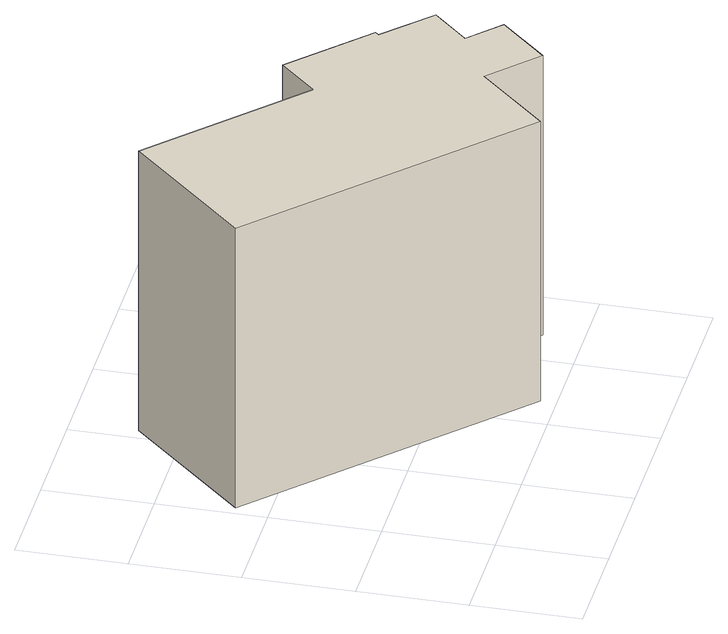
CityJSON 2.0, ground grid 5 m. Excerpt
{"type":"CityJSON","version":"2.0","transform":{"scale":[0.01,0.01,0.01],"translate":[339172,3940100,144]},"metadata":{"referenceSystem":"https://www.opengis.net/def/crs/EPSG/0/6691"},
"CityObjects":{
"building1":{"type":"Building","attributes":{"usage":"401","measuredHeight":15.2,"storeysAboveGround":2,"BuildingIDAttribute.prefecture":"14","BuildingIDAttribute.city":"14151","BuildingDetailAttribute.totalFloorArea":203.32,"BuildingDetailAttribute.buildingFootprintArea":101.66,"BuildingDetailAttribute.buildingStructureType":"610","BuildingDetailAttribute.buildingStructureOrgType":"2","BuildingDetailAttribute.orgUsage":"61","BuildingDetailAttribute.surveyYear":2015,"BuildingLandSlideRiskAttribute.description":"1","BuildingLandSlideRiskAttribute.areaType":"1"},"geometry":[{"type":"Solid","lod":"1","boundaries":[[[[0,1,2,3,4,5,6,7,8,9,10,11]],[[10,12,13,11]],[[9,14,12,10]],[[8,15,14,9]],[[7,16,15,8]],[[6,17,16,7]],[[5,18,17,6]],[[4,19,18,5]],[[3,20,19,4]],[[2,21,20,3]],[[1,22,21,2]],[[0,23,22,1]],[[11,13,23,0]],[[12,14,15,16,17,18,19,20,21,22,23,13]]]]}]}
},
"vertices":[
[1768,541,24],[1914,403,24],[1705,184,24],[1486,392,24],[1184,74,24],[47,1154,24],[565,1700,24],[1217,1082,24],[1381,1255,24],[1729,925,24],[1713,908,24],[1925,705,24],[1713,908,1436],[1925,705,1436],[1729,925,1436],[1381,1255,1436],[1217,1082,1436],[565,1700,1436],[47,1154,1436],[1184,74,1436],[1486,392,1436],[1705,184,1436],[1914,403,1436],[1768,541,1436]
]}
